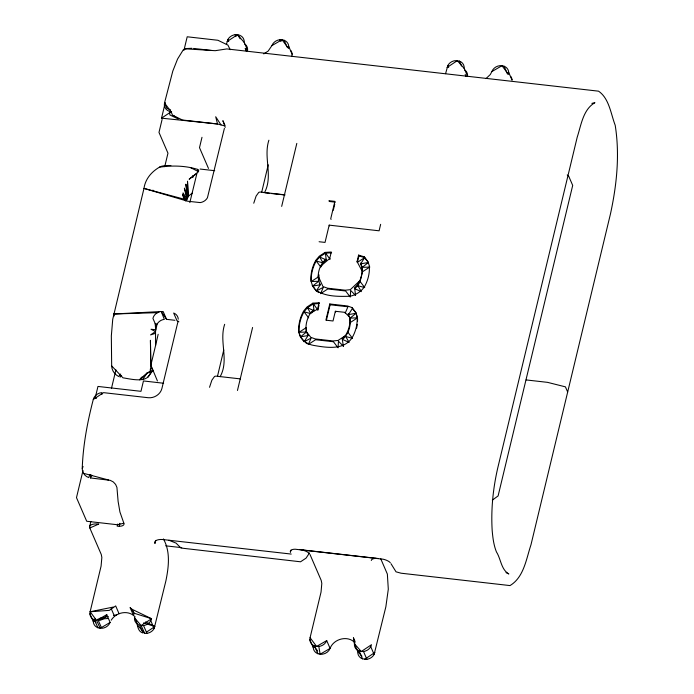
<?xml version="1.0" encoding="UTF-8"?>
<svg xmlns="http://www.w3.org/2000/svg" width="694" height="694" viewBox="0 0 694 694"><rect width="100%" height="100%" fill="white"/><g stroke="black" fill="none" stroke-linecap="round" stroke-linejoin="round"><path stroke-width="1.04" d="M134.463 617.781C134.063 621.139 136.449 624.366 139.668 625.233L143.033 633.015C136.145 631.132 138.366 622.223 134.463 617.781L141.142 625.537L144.682 633.336L146.911 633.318A8.744 7.651 -23.4 0 0 154.163 628.495L165.892 580.895C168.677 567.119 170.637 551.739 163.428 538.926M197.564 171.531L197.582 169.371C185.333 165.588 172.034 165.337 159.412 167.202C151.396 171.886 145.298 179.069 143.979 188.412L112.732 319.292L111.335 335.922L111.673 365.912A11.659 10.176 36 0 0 118.683 376.53L120.669 374.031M157.425 380.971L150.858 365.174L155.612 345.386L155.517 331.576L157.07 324.176A8.744 7.651 -23.4 0 1 164.322 319.353L161.26 311.537L113.816 313.992L114.241 315.961M338.082 347.815L338.446 341.205L343.357 346.202L342.194 338.672L345.352 335.696A32.019 28.003 -23.4 0 0 349.759 317.34L344.857 312.343L335.349 311.268L333.016 320.984L325.885 320.177L329.78 303.972L347.599 306.002L352.092 307.616L355.814 312.482L357.15 317.071A42.612 37.268 -23.4 0 1 352.222 337.588C343.816 350.6 326.562 347.607 313.714 345.421C306.514 344.241 299.825 339.01 298.741 331.515A42.612 37.268 -23.4 0 1 303.677 310.999L307.086 306.948L312.881 303.165L319.084 302.757L319.413 303.538L313.22 303.946L307.425 307.728L304.007 311.779A42.612 37.268 -23.4 0 0 299.079 332.296L300.415 336.885L304.137 341.743L311.112 338.099L308.37 344.441L315.605 339.722L333.432 341.743L337.501 347.061M192.837 177.603L192.967 175.495M89.856 474.531L88.789 477.585C84.894 476.362 82.074 472.458 82.239 468.363C83.072 445.028 87.418 422.021 93.282 399.475C94.271 395.632 97.967 392.891 101.862 392.622L101.966 394.374M89.925 613.8A8.744 7.651 -23.4 0 0 94.523 619.968L96.631 620.479L106.755 614.641L110.12 622.423L100.17 628.287L97.897 627.749A8.744 7.651 -23.4 0 1 93.291 621.581L89.925 613.8L90.125 611.752L101.081 566.131L101.853 557.456L101.263 554.463L89.812 527.995A11.659 4.728 13.5 0 1 98.739 524.074L89.812 527.995M93.291 621.581L93.49 619.534L95.599 619.109M271.918 45.596L282.042 39.758L284.141 40.269A8.744 7.651 -23.4 0 1 288.747 46.437L288.548 48.485L282.042 39.758L279.812 39.731A8.744 7.651 -23.4 0 0 271.918 45.596L268.144 51.096L263.763 53.898M291.922 56.266L292.113 54.219A8.744 7.651 -23.4 0 0 290.786 50.489M355.12 642.904C347.989 634.949 333.684 638.732 330.084 648.387L320.134 654.242L317.852 653.713A8.744 7.651 -23.4 0 1 313.246 647.545L309.88 639.755L310.079 637.717L321.036 592.095L321.816 583.411L321.218 580.427L309.992 554.48M313.246 647.545L313.445 645.498L317.705 651.067M491.873 71.56L501.996 65.722L504.104 66.225A8.744 7.651 -23.4 0 1 508.711 72.402L508.511 74.449L501.996 65.722L499.767 65.696A8.744 7.651 -23.4 0 0 491.873 71.56L490.337 74.484L486.008 78.613M117.668 524.074L117.165 526.165L119.281 526.286A8.744 3.548 13.5 0 0 123.862 523.224L119.932 511.999L118.119 501.467L116.93 487.422L115.62 484.438L113.296 481.94L110.268 480.352L90.463 477.94L90.81 474.739M111.673 365.912L122.959 377.822C131.366 379.063 149.93 384.329 150.772 370.353L150.433 340.303L150.858 365.174M119.281 526.286L119.854 523.285M224.665 324.315C218.862 341.587 229.41 360.221 220.119 376.695M268.882 140.223C263.217 157.408 273.219 175.608 264.726 192.212L263.972 192.698M155.612 345.386L158.163 334.3M217.5 376.209L223.763 349.95M261.716 192.125L268.24 164.816M224.283 125.788L217.517 123.983L161.537 118.162L165.267 102.608M95.087 398.399L97.958 386.437L140.969 391.321L143.458 380.954L163.628 383.244M162.101 119.455L158.987 132.415L167.965 153.174L164.73 166.655M83.011 470.471L76.487 497.641L86.707 521.255L117.425 524.742L123.862 523.224M183.936 50.367L187.198 36.782L217.916 40.269L227.91 45.084L230.191 49.673M111.43 388.536L115.907 369.867M89.613 526.694L90.853 521.515M201.989 137.299L199.499 147.666L208.486 168.425M226.365 44.616L227.875 39.523A8.744 7.651 -23.4 0 1 235.127 34.7L237.53 34.7A8.744 7.651 -23.4 0 1 244.21 42.447L247.576 50.237L246.205 48.684M189.818 202.605L196.931 173.37L189.132 179.234L198.51 171.644L198.675 170.125L197.582 169.371M178.063 321.235L161.876 388.623C160.34 394.504 154.155 398.339 148.212 397.723L103.527 392.648L93.282 399.475M224.388 128.381L207.437 197.755A8.744 7.651 -23.4 0 1 200.184 202.587L187.744 201.243L143.979 188.412L184.743 199.343L186.113 200.453M155.708 540.426L154.953 543.532A11.659 4.728 13.5 0 1 162.439 539.498L291.228 554.072M237.461 390.47L252.59 327.481M281.677 206.387L296.815 143.398M380.65 224.327L379.098 230.807L329.182 225.134L325.035 242.414L319.093 241.738M333.276 210.282L334.742 204.183M312.274 285.347L316.325 290.986L320.264 284.774C315.779 276.628 319.067 265.065 325.894 259.157L326.232 259.938L323.074 262.905L321.296 266.253M315.093 289.363L312.612 286.128L318.667 281.261L318.98 274.867M318.971 305.395L317.861 310.018L317.522 309.238L319.084 302.757M320.515 266.314L329.719 258.48L331.272 252L325.07 252.408L319.283 256.19L315.865 260.233A42.612 37.268 -23.4 0 0 310.938 280.758L312.612 286.128L320.264 284.774L319.925 283.993M326.466 319.943L330.11 304.753L329.78 303.972M364.289 256.858L364.628 257.639L357.384 262.367L357.054 261.586L358.607 255.106L364.289 256.858L368.002 261.716L369.685 267.086L362.442 271.814L360.108 281.53L357.878 285.72L354.729 288.687L355.545 295.436L350.644 290.439L350.27 297.058L345.629 290.986L327.802 288.956L320.567 293.683M357.384 262.367L358.945 255.886L358.607 255.106M290.942 550.186L290.448 552.259A8.744 3.548 13.5 0 1 295.028 549.206L383.149 559.208A8.744 3.548 13.5 0 1 390.262 562.634M360.108 281.53L364.749 287.611L357.878 285.72L361.34 291.654L354.729 288.687L354.391 287.906C361.001 282.206 364.341 271.068 360.36 263.069L362.294 267.355L362.442 271.814M349.143 342.42L342.532 339.444C349.36 333.545 352.639 321.973 348.162 313.827L348.501 314.608L356.152 313.254L357.488 317.843A42.612 37.268 -23.4 0 1 357.514 321.53M445.574 73.694L447.838 65.488A8.744 7.651 -23.4 0 1 455.082 60.664L459.437 61.115A8.744 7.651 -23.4 0 1 464.165 68.411L467.539 76.193A8.744 7.651 -23.4 0 0 464.529 69.773M355.102 641.594L353.42 637.699L354.417 643.746L357.792 651.536A8.744 7.651 -23.4 0 0 362.52 658.832L366.874 659.283A8.744 7.651 -23.4 0 0 374.118 654.459L385.847 606.86L388.302 589.18L387.356 574.068L380.633 558.531M253.752 203.212L256.103 196.09L258.784 192.351L260.068 192.021L284.774 194.832M209.527 387.295L211.878 380.173L214.559 376.434L215.851 376.113L240.549 378.915M120.695 375.159L120.071 377.137L121.615 375.74M131.791 609.159L134.003 613.175L151.561 618.727L141.142 625.537L143.545 625.537A8.744 7.651 -23.4 0 0 150.789 620.705L151.561 618.727L131.791 609.159L130.082 607.554L133.456 615.335L135.157 616.949M370.752 646.669L371.516 644.691L361.27 651.519L359.154 651.041A8.744 7.651 -23.4 0 1 354.417 643.746L361.27 651.519L363.509 651.501A8.744 7.651 -23.4 0 0 370.752 646.669L374.118 654.459M320.958 292.781L323.309 287.342L316.325 290.986M345.196 313.124L347.937 306.774L330.11 304.753M90.463 477.94L91.782 475.216M106.755 614.641C105.41 618.033 101.949 620.332 98.34 620.54L101.714 628.322C105.323 628.113 108.776 625.823 110.12 622.423M82.239 468.363L83.115 466.594M364.628 257.639L360.698 263.85L368.341 262.497L364.628 257.639L358.945 255.886M348.501 314.608L352.431 308.396L352.092 307.616M309.411 553.049L306.063 558.123L300.554 561.793L180.96 548.034L176.059 543.107L168.911 540.262M142.608 379.696L147.241 372.817A11.659 10.176 36 0 0 152.914 370.327M150.772 370.353L139.72 379.731L141.611 377.128M111.213 620.202C115.594 612.863 126.473 610.035 133.456 615.335M147.588 377.51L152.801 370.639M188.43 196.176L186.434 200.722L182.86 194.641L183.077 192.88L186.868 199.152L184.396 188.135L187.363 197.825L185.897 184.17L187.892 196.818L187.501 181.151L188.43 196.176L192.177 193.158M150.425 373.068L152.897 370.128M119.047 613.704L115.681 605.914L109.34 610.373L90.125 611.752L96.631 620.479L100.17 628.287M303.798 340.971L304.137 341.743L308.067 335.532L306.132 331.246A32.019 28.003 -23.4 0 1 310.548 312.89L313.697 309.914L314.035 310.695L311.667 312.925M359.77 280.758L350.305 289.667L345.291 290.205L327.464 288.183L322.97 286.561L318.173 276.03M139.72 379.731L147.241 372.817M368.341 262.497L362.294 267.355L369.685 267.086M306.47 332.027L299.079 332.296L306.323 327.568L306.47 332.027L300.415 336.885L308.067 335.532L307.728 334.76M492.324 500.131L498.101 495.932L572.697 185.411L568.768 176.328L567.224 174.949M161.537 118.162L171.626 111.439M447.066 67.465L457.311 60.647L464.165 68.411M146.391 632.199L154.927 626.509L145.514 621.954M364.645 659.3L374.89 652.473M227.112 41.51L237.53 34.7L244.21 42.447M331.611 252.781L325.408 253.189L319.622 256.962L316.204 261.013A42.612 37.268 -23.4 0 0 311.276 281.538L318.667 281.261M311.276 281.538L318.511 276.811M315.996 290.205C325.703 296.919 338.603 296.485 349.941 296.277C355.736 295.045 361.036 291.732 364.419 286.83A42.612 37.268 -23.4 0 0 369.347 266.305M350.244 322.571L357.488 317.843L350.097 318.121L356.152 313.254L352.431 308.396M345.352 335.696L338.108 340.424L333.094 340.962L315.276 338.941L310.782 337.319L306.132 331.246M150.156 369.277L151.96 368.106M326.709 640.605A8.744 7.651 -23.4 0 1 318.815 646.461L320.134 654.242A8.744 7.651 -23.4 0 0 330.084 648.387L326.709 640.605L316.585 646.444L314.486 645.932A8.744 7.651 -23.4 0 1 309.88 639.755M310.548 312.89L317.522 309.238M113.816 313.992L157.538 312.656L159.351 311.91M191.917 48.294L186.86 48.519L183.294 49.786L177.569 59.033L172.806 71.074L164.521 102.946C163.576 106.52 165.909 110.346 169.431 111.335L169.883 114.952L178.219 118.96L173.37 115.351M155.473 333.354L150.563 334.898L155.517 331.576L151.032 329.277L155.673 329.719L155.196 323.621L157.07 324.176M591.878 103.38L594.932 102.695C583.064 109.392 581.121 125.293 577.217 137.169L497.763 467.912C493.052 488.35 490.901 509.457 492.176 530.407C492.801 537.703 493.694 545.085 496.436 551.921C500.903 558.774 501.077 569.67 508.841 573.955L506.013 572.593M90.125 611.752L113.313 607.059M99.815 618.259L108.247 616.55M113.521 615.483L116.687 614.849M95.625 619.386L93.49 619.534L95.919 622.718M97.759 619.23L108.438 618.467M318.815 646.461L316.585 646.444L310.079 637.717M299.929 549.639L378.126 558.514M185.437 48.832L215.218 50.688L226.834 48.927L598.566 91.174C609.228 98.461 610.824 113.877 615.196 125.258C619.907 154.753 616.775 184.96 610.451 213.978L530.997 544.712C526.252 558.878 523.944 577.261 510.012 585.58L401.089 573.209L396.031 571.83L390.982 563.675M265.021 192.819L269.211 193.27M271.311 193.505L284.93 194.979M193.643 48.441L211.791 50.497M200.106 169.041L214.706 170.698M335.228 202.154L329.286 201.477L328.947 200.705L334.89 201.373L330.743 218.653L331.073 219.434M166.551 319.335L163.177 311.554L161.26 311.537L166.551 319.335L174.923 320.29M526.095 379.922L547.549 382.359L565.428 386.853L567.675 392.049M94.289 398.096L96.431 398.347M165.701 545.831L181.724 547.653M83.462 473.299L108.611 480.005M352.561 338.368L345.69 336.477L348.648 341.569M143.571 622.917L153.895 626.188M170.568 109.964L166.76 108.134L164.521 102.946L171.028 111.673L172.572 115.247L182.444 120.001L217.517 123.983L215.713 116.748L220.996 124.911M190.659 167.688L198.51 171.644M317.175 291.523L318.867 292.608M305.828 342.827L307.52 343.903M152.897 190.139L154.259 191.613M357.792 651.536L361.904 656.194M137.828 625.572L144.682 633.336M325.07 252.408L330.058 259.261L329.719 258.48M320.845 267.086L316.204 261.013L323.074 262.905L319.622 256.962L326.232 259.938L325.408 253.189M347.911 332.296L351.979 337.605M312.881 303.165L317.861 310.018M308.657 317.852L304.007 311.779L310.877 313.662L307.425 307.728L314.035 310.695L313.22 303.946M279.812 39.731L281.018 41.466M246.882 51.07L245.208 48.493L246.474 51.417M237.53 34.7L240.185 38.821M357.054 261.586L362.103 271.033M225.029 125.423L222.878 120.678L225.264 127.349M156.297 326.154L152.923 318.39L153.548 316.681A8.744 7.651 -23.4 0 1 157.538 312.656M508.711 72.402L512.077 80.183A8.744 7.651 -23.4 0 0 510.741 76.453M504.104 66.225L507.47 74.015M459.437 61.115L461.545 65.982M465.171 74.458L466.012 76.401M447.838 65.488L448.68 67.431M288.747 46.437L292.113 54.219M284.141 40.269L287.09 47.079M329.182 225.134L329.52 225.914M355.207 294.655L355.545 295.436M235.127 34.7L235.969 36.643M227.875 39.523L228.725 41.475M335.349 311.268L335.688 312.04M343.018 345.421L343.357 346.202M363.509 651.501L366.874 659.283M359.154 651.041L362.52 658.832M314.486 645.932L317.852 653.713M150.789 620.705L154.163 628.495M143.545 625.537L146.911 633.318M133.109 611.058L134.367 613.973M111.179 608.569L114.553 616.35M94.523 619.968L97.897 627.749M185.489 200.956L182.86 194.641A8.744 7.651 -23.4 0 0 184.743 199.343M244.566 43.809A8.744 7.651 -23.4 0 1 247.576 50.237M178.861 321.808A8.744 7.651 -23.4 0 0 177.031 320.802L173.656 313.011A8.744 7.651 -23.4 0 1 178.263 319.188M159.412 167.202A11.659 2.932 2.4 0 1 170.898 165.545M302.159 550.012A8.744 3.548 13.5 0 1 309.272 553.439M371.281 560.483A8.744 3.548 13.5 0 1 376.018 558.401M357.271 324.358A42.612 37.268 -23.4 0 1 356.551 328.279"/></g></svg>
